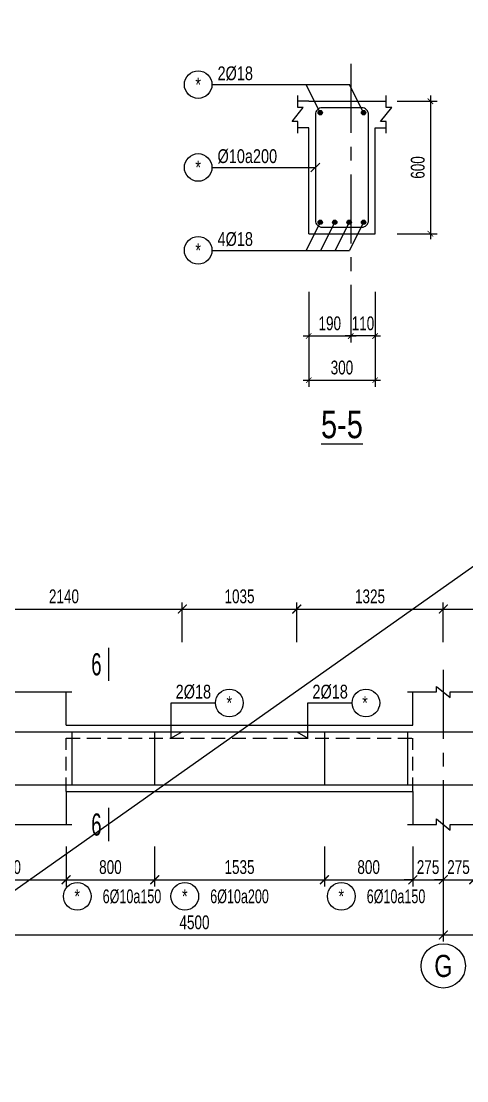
# Model space of a CAD drawing. Header units: millimetres. Extents: x -25284 to 100333, y 0 to 76881.
# Drawn here: x 31184 to 35213, y 61496 to 71086 of the extents above; entities that cross this region are included whole.
import ezdxf
from ezdxf.enums import TextEntityAlignment as Align

# ---------------------------------------------------------------- set-up
doc = ezdxf.new("R2010")
doc.units = ezdxf.units.MM
doc.header["$LTSCALE"] = 500
doc.header["$MEASUREMENT"] = 0
doc.linetypes.add('CENTER', pattern=[2, 1.25, -0.25, 0.25, -0.25])
doc.linetypes.add('HIDDEN', pattern=[0.375, 0.25, -0.125])
for name, color, linetype in [('KCS_AXIS', 5, 'CENTER'), ('KCS_AXIS_SUB', 5, 'CENTER'), ('KCS_BORDER', 3, 'Continuous'), ('KCS_CHI', 1, 'Continuous'), ('KCS_DIM', 1, 'Continuous'), ('KCS_HIDDEN', 8, 'HIDDEN'), ('KCS_SNODE', 6, 'Continuous'), ('KCS_STEEL', 4, 'Continuous'), ('KCS_TEXT', 2, 'Continuous'), ('KCS_TEXT_TK', 2, 'Continuous'), ('KCS_TEXT_TMC', 4, 'Continuous'), ('KCS_TEXT_TMCS', 4, 'Continuous')]:
    doc.layers.add(name, color=color, linetype=linetype)
doc.layers.add('KCS_Plotter', color=11, linetype='Continuous', plot=False)
doc.styles.add('KCS_BIGTEXT', font='arial.ttf', dxfattribs={"width": 0.75})
doc.styles.add('KCS_SMTEXT', font='arial.ttf', dxfattribs={"width": 0.7})
doc.dimstyles.new('KCS_DIM50', dxfattribs={"dimscale": 50, "dimtxt": 2.5, "dimasz": 1.6, "dimexe": 1.2, "dimexo": 0, "dimgap": 1, "dimtad": 1, "dimdec": 0, "dimzin": 0, "dimdsep": 46, "dimtxsty": 'KCS_SMTEXT', "dimblk": 'ARCHTICK', "dimcen": 0, "dimdle": 1, "dimclrd": 256, "dimclre": 256, "dimclrt": 2, "dimadec": 0, "dimazin": 0, "dimtfac": 1, "dimtdec": 0, "dimtix": 1, "dimtmove": 2, "dimatfit": 3, "dimfxl": 1, "dimtolj": 1, "dimtzin": 0, "dimarcsym": 0})
doc.dimstyles.new('KCS_DIM50_25', dxfattribs={"dimtxt": 125, "dimasz": 50, "dimexe": 60, "dimexo": 0, "dimgap": 50, "dimtad": 1, "dimdec": 0, "dimlfac": 0.5, "dimzin": 13, "dimdsep": 46, "dimtxsty": 'KCS_SMTEXT', "dimblk": 'ARCHTICK', "dimblk1": 'ARCHTICK', "dimcen": 0, "dimdle": 50, "dimclrd": 1, "dimclre": 1, "dimclrt": 2, "dimadec": 0, "dimazin": 0, "dimtfac": 1, "dimtdec": 0, "dimtix": 1, "dimtmove": 2, "dimatfit": 3, "dimfxl": 1, "dimtolj": 1, "dimtzin": 13, "dimarcsym": 0})

# ---------------------------------------------------------------- blocks, each defined once
blk = doc.blocks.new('_ArchTick')
at = {"color": 0, "linetype": 'ByBlock', "const_width": 0.15}
blk.add_lwpolyline([(-0.5, -0.5), (0.5, 0.5)], dxfattribs=at)
blk = doc.blocks.new('*D102')
at = {"layer": 'Defpoints', "color": 0, "transparency": 16777216}
for p in [(33783.8, 68636.7), (34163.8, 68636.7), (34163.8, 68236.7)]:
    blk.add_point(p, dxfattribs=at)
at = {"layer": 'KCS_DIM', "color": 1, "lineweight": -2, "transparency": 16777216}
for p, q in [((33783.8, 68636.7), (33783.8, 68176.7)), ((34163.8, 68636.7), (34163.8, 68176.7)), ((33733.8, 68236.7), (34213.8, 68236.7))]:
    blk.add_line(p, q, dxfattribs=at)
at = {"layer": 'KCS_DIM', "color": 1, "lineweight": -2, "transparency": 16777216, "xscale": 50, "yscale": 50, "zscale": 50, "rotation": 180}
blk.add_blockref('_ArchTick', (33783.8, 68236.7), dxfattribs=at)
at = {"layer": 'KCS_DIM', "color": 1, "lineweight": -2, "transparency": 16777216, "xscale": 50, "yscale": 50, "zscale": 50}
blk.add_blockref('_ArchTick', (34163.8, 68236.7), dxfattribs=at)
at = {"layer": 'KCS_DIM', "color": 2, "transparency": 16777216, "insert": (33973.8, 68350.5), "char_height": 125, "attachment_point": 5, "style": 'KCS_SMTEXT'}
blk.add_mtext('\\A1;190', dxfattribs=at)
blk = doc.blocks.new('*D103')
at = {"layer": 'Defpoints', "color": 0, "transparency": 16777216}
for p in [(34163.8, 68636.7), (34383.8, 68636.7), (34163.8, 68236.7)]:
    blk.add_point(p, dxfattribs=at)
at = {"layer": 'KCS_DIM', "color": 1, "lineweight": -2, "transparency": 16777216}
for p, q in [((34163.8, 68636.7), (34163.8, 68176.7)), ((34383.8, 68636.7), (34383.8, 68176.7)), ((34163.8, 68236.7), (34113.8, 68236.7)), ((34383.8, 68236.7), (34163.8, 68236.7)), ((34383.8, 68236.7), (34433.8, 68236.7))]:
    blk.add_line(p, q, dxfattribs=at)
at = {"layer": 'KCS_DIM', "color": 1, "lineweight": -2, "transparency": 16777216, "xscale": 50, "yscale": 50, "zscale": 50}
blk.add_blockref('_ArchTick', (34163.8, 68236.7), dxfattribs=at)
at = {"layer": 'KCS_DIM', "color": 1, "lineweight": -2, "transparency": 16777216, "xscale": 50, "yscale": 50, "zscale": 50, "rotation": 180}
blk.add_blockref('_ArchTick', (34383.8, 68236.7), dxfattribs=at)
at = {"layer": 'KCS_DIM', "color": 2, "transparency": 16777216, "insert": (34273.8, 68350.5), "char_height": 125, "attachment_point": 5, "style": 'KCS_SMTEXT'}
blk.add_mtext('\\A1;110', dxfattribs=at)
blk = doc.blocks.new('*D104')
at = {"layer": 'Defpoints', "color": 0, "transparency": 16777216}
for p in [(33783.8, 68636.7), (34383.8, 68636.7), (34383.8, 67836.7)]:
    blk.add_point(p, dxfattribs=at)
at = {"layer": 'KCS_DIM', "color": 1, "lineweight": -2, "transparency": 16777216}
for p, q in [((33783.8, 68636.7), (33783.8, 67776.7)), ((34383.8, 68636.7), (34383.8, 67776.7)), ((33733.8, 67836.7), (34433.8, 67836.7))]:
    blk.add_line(p, q, dxfattribs=at)
at = {"layer": 'KCS_DIM', "color": 1, "lineweight": -2, "transparency": 16777216, "xscale": 50, "yscale": 50, "zscale": 50, "rotation": 180}
blk.add_blockref('_ArchTick', (33783.8, 67836.7), dxfattribs=at)
at = {"layer": 'KCS_DIM', "color": 1, "lineweight": -2, "transparency": 16777216, "xscale": 50, "yscale": 50, "zscale": 50}
blk.add_blockref('_ArchTick', (34383.8, 67836.7), dxfattribs=at)
at = {"layer": 'KCS_DIM', "color": 2, "transparency": 16777216, "insert": (34083.8, 67950.5), "char_height": 125, "attachment_point": 5, "style": 'KCS_SMTEXT'}
blk.add_mtext('\\A1;300', dxfattribs=at)
blk = doc.blocks.new('*D105')
at = {"layer": 'Defpoints', "color": 0, "transparency": 16777216}
for p in [(34583.8, 70361.7), (34583.8, 69161.7), (34883.8, 69161.7)]:
    blk.add_point(p, dxfattribs=at)
at = {"layer": 'KCS_DIM', "color": 1, "lineweight": -2, "transparency": 16777216}
for p, q in [((34883.8, 70411.7), (34883.8, 69111.7)), ((34583.8, 70361.7), (34943.8, 70361.7)), ((34583.8, 69161.7), (34943.8, 69161.7))]:
    blk.add_line(p, q, dxfattribs=at)
at = {"layer": 'KCS_DIM', "color": 1, "lineweight": -2, "transparency": 16777216, "xscale": 50, "yscale": 50, "zscale": 50}
for p, rotation in [((34883.8, 70361.7), 90), ((34883.8, 69161.7), 270)]:
    blk.add_blockref('_ArchTick', p, dxfattribs=dict(at, rotation=rotation))
at = {"layer": 'KCS_DIM', "color": 2, "transparency": 16777216, "insert": (34769.9, 69761.7), "char_height": 125, "attachment_point": 5, "rotation": 90, "style": 'KCS_SMTEXT'}
blk.add_mtext('\\A1;600', dxfattribs=at)
blk = doc.blocks.new('KCS_SNODE')
at = {"layer": 'KCS_SNODE'}
blk.add_hatch(color=256, dxfattribs=at).paths.add_polyline_path([(-10, 0, 1), (10, 0, 1)])
blk.add_circle((0, 0), 10, dxfattribs=at)
blk = doc.blocks.new('*D193')
at = {"layer": 'Defpoints', "color": 0, "transparency": 16777216}
for p in [(33925.3, 63615.6), (34725.3, 63615.6), (34725.3, 63315.6)]:
    blk.add_point(p, dxfattribs=at)
at = {"layer": 'KCS_DIM', "lineweight": -2, "transparency": 16777216}
for p, q in [((33925.3, 63615.6), (33925.3, 63255.6)), ((34725.3, 63615.6), (34725.3, 63255.6)), ((33875.3, 63315.6), (34775.3, 63315.6))]:
    blk.add_line(p, q, dxfattribs=at)
at = {"layer": 'KCS_DIM', "lineweight": -2, "transparency": 16777216, "xscale": 80, "yscale": 80, "zscale": 80, "rotation": 180}
blk.add_blockref('_ArchTick', (33925.3, 63315.6), dxfattribs=at)
at = {"layer": 'KCS_DIM', "lineweight": -2, "transparency": 16777216, "xscale": 80, "yscale": 80, "zscale": 80}
blk.add_blockref('_ArchTick', (34725.3, 63315.6), dxfattribs=at)
at = {"layer": 'KCS_DIM', "color": 2, "transparency": 16777216, "insert": (34325.3, 63429.4), "char_height": 125, "attachment_point": 5, "style": 'KCS_SMTEXT'}
blk.add_mtext('\\A1;800', dxfattribs=at)
blk = doc.blocks.new('*D194')
at = {"layer": 'Defpoints', "color": 0, "transparency": 16777216}
for p in [(32390.3, 63615.6), (33925.3, 63615.6), (33925.3, 63315.6)]:
    blk.add_point(p, dxfattribs=at)
at = {"layer": 'KCS_DIM', "lineweight": -2, "transparency": 16777216}
for p, q in [((32390.3, 63615.6), (32390.3, 63255.6)), ((33925.3, 63615.6), (33925.3, 63255.6)), ((32340.3, 63315.6), (33975.3, 63315.6))]:
    blk.add_line(p, q, dxfattribs=at)
at = {"layer": 'KCS_DIM', "lineweight": -2, "transparency": 16777216, "xscale": 80, "yscale": 80, "zscale": 80, "rotation": 180}
blk.add_blockref('_ArchTick', (32390.3, 63315.6), dxfattribs=at)
at = {"layer": 'KCS_DIM', "lineweight": -2, "transparency": 16777216, "xscale": 80, "yscale": 80, "zscale": 80}
blk.add_blockref('_ArchTick', (33925.3, 63315.6), dxfattribs=at)
at = {"layer": 'KCS_DIM', "color": 2, "transparency": 16777216, "insert": (33157.8, 63429.5), "char_height": 125, "attachment_point": 5, "style": 'KCS_SMTEXT'}
blk.add_mtext('\\A1;1535', dxfattribs=at)
blk = doc.blocks.new('*D195')
at = {"layer": 'Defpoints', "color": 0, "transparency": 16777216}
for p in [(31590.3, 63615.6), (32390.3, 63615.6), (32390.3, 63315.6)]:
    blk.add_point(p, dxfattribs=at)
at = {"layer": 'KCS_DIM', "lineweight": -2, "transparency": 16777216}
for p, q in [((31590.3, 63615.6), (31590.3, 63255.6)), ((32390.3, 63615.6), (32390.3, 63255.6)), ((31540.3, 63315.6), (32440.3, 63315.6))]:
    blk.add_line(p, q, dxfattribs=at)
at = {"layer": 'KCS_DIM', "lineweight": -2, "transparency": 16777216, "xscale": 80, "yscale": 80, "zscale": 80, "rotation": 180}
blk.add_blockref('_ArchTick', (31590.3, 63315.6), dxfattribs=at)
at = {"layer": 'KCS_DIM', "lineweight": -2, "transparency": 16777216, "xscale": 80, "yscale": 80, "zscale": 80}
blk.add_blockref('_ArchTick', (32390.3, 63315.6), dxfattribs=at)
at = {"layer": 'KCS_DIM', "color": 2, "transparency": 16777216, "insert": (31990.3, 63429.4), "char_height": 125, "attachment_point": 5, "style": 'KCS_SMTEXT'}
blk.add_mtext('\\A1;800', dxfattribs=at)
blk = doc.blocks.new('*D213')
at = {"layer": 'Defpoints', "color": 0, "transparency": 16777216}
for p in [(36625.3, 65765.6), (35000.3, 65465.6), (36625.3, 65465.6)]:
    blk.add_point(p, dxfattribs=at)
at = {"layer": 'KCS_DIM', "lineweight": -2, "transparency": 16777216}
for p, q in [((35000.3, 65465.6), (35000.3, 65825.6)), ((36625.3, 65465.6), (36625.3, 65825.6)), ((34950.3, 65765.6), (36675.3, 65765.6))]:
    blk.add_line(p, q, dxfattribs=at)
at = {"layer": 'KCS_DIM', "lineweight": -2, "transparency": 16777216, "xscale": 80, "yscale": 80, "zscale": 80, "rotation": 180}
blk.add_blockref('_ArchTick', (35000.3, 65765.6), dxfattribs=at)
at = {"layer": 'KCS_DIM', "lineweight": -2, "transparency": 16777216, "xscale": 80, "yscale": 80, "zscale": 80}
blk.add_blockref('_ArchTick', (36625.3, 65765.6), dxfattribs=at)
at = {"layer": 'KCS_DIM', "color": 2, "transparency": 16777216, "insert": (35812.8, 65879.4), "char_height": 125, "attachment_point": 5, "style": 'KCS_SMTEXT'}
blk.add_mtext('\\A1;1625', dxfattribs=at)
blk = doc.blocks.new('*D214')
at = {"layer": 'Defpoints', "color": 0, "transparency": 16777216}
for p in [(35000.3, 65765.6), (33675.3, 65465.6), (35000.3, 65465.6)]:
    blk.add_point(p, dxfattribs=at)
at = {"layer": 'KCS_DIM', "lineweight": -2, "transparency": 16777216}
for p, q in [((33675.3, 65465.6), (33675.3, 65825.6)), ((35000.3, 65465.6), (35000.3, 65825.6)), ((33625.3, 65765.6), (35050.3, 65765.6))]:
    blk.add_line(p, q, dxfattribs=at)
at = {"layer": 'KCS_DIM', "lineweight": -2, "transparency": 16777216, "xscale": 80, "yscale": 80, "zscale": 80, "rotation": 180}
blk.add_blockref('_ArchTick', (33675.3, 65765.6), dxfattribs=at)
at = {"layer": 'KCS_DIM', "lineweight": -2, "transparency": 16777216, "xscale": 80, "yscale": 80, "zscale": 80}
blk.add_blockref('_ArchTick', (35000.3, 65765.6), dxfattribs=at)
at = {"layer": 'KCS_DIM', "color": 2, "transparency": 16777216, "insert": (34337.8, 65879.5), "char_height": 125, "attachment_point": 5, "style": 'KCS_SMTEXT'}
blk.add_mtext('\\A1;1325', dxfattribs=at)
blk = doc.blocks.new('*D215')
at = {"layer": 'Defpoints', "color": 0, "transparency": 16777216}
for p in [(33675.3, 65765.6), (32640.3, 65465.6), (33675.3, 65465.6)]:
    blk.add_point(p, dxfattribs=at)
at = {"layer": 'KCS_DIM', "lineweight": -2, "transparency": 16777216}
for p, q in [((32640.3, 65465.6), (32640.3, 65825.6)), ((33675.3, 65465.6), (33675.3, 65825.6)), ((32590.3, 65765.6), (33725.3, 65765.6))]:
    blk.add_line(p, q, dxfattribs=at)
at = {"layer": 'KCS_DIM', "lineweight": -2, "transparency": 16777216, "xscale": 80, "yscale": 80, "zscale": 80, "rotation": 180}
blk.add_blockref('_ArchTick', (32640.3, 65765.6), dxfattribs=at)
at = {"layer": 'KCS_DIM', "lineweight": -2, "transparency": 16777216, "xscale": 80, "yscale": 80, "zscale": 80}
blk.add_blockref('_ArchTick', (33675.3, 65765.6), dxfattribs=at)
at = {"layer": 'KCS_DIM', "color": 2, "transparency": 16777216, "insert": (33157.8, 65879.5), "char_height": 125, "attachment_point": 5, "style": 'KCS_SMTEXT'}
blk.add_mtext('\\A1;1035', dxfattribs=at)
blk = doc.blocks.new('*D216')
at = {"layer": 'Defpoints', "color": 0, "transparency": 16777216}
for p in [(32640.3, 65765.6), (30500.3, 65465.6), (32640.3, 65465.6)]:
    blk.add_point(p, dxfattribs=at)
at = {"layer": 'KCS_DIM', "lineweight": -2, "transparency": 16777216}
for p, q in [((30500.3, 65465.6), (30500.3, 65825.6)), ((32640.3, 65465.6), (32640.3, 65825.6)), ((30450.3, 65765.6), (32690.3, 65765.6))]:
    blk.add_line(p, q, dxfattribs=at)
at = {"layer": 'KCS_DIM', "lineweight": -2, "transparency": 16777216, "xscale": 80, "yscale": 80, "zscale": 80, "rotation": 180}
blk.add_blockref('_ArchTick', (30500.3, 65765.6), dxfattribs=at)
at = {"layer": 'KCS_DIM', "lineweight": -2, "transparency": 16777216, "xscale": 80, "yscale": 80, "zscale": 80}
blk.add_blockref('_ArchTick', (32640.3, 65765.6), dxfattribs=at)
at = {"layer": 'KCS_DIM', "color": 2, "transparency": 16777216, "insert": (31570.3, 65879.4), "char_height": 125, "attachment_point": 5, "style": 'KCS_SMTEXT'}
blk.add_mtext('\\A1;2140', dxfattribs=at)
blk = doc.blocks.new('*D240')
at = {"layer": 'Defpoints', "color": 0, "transparency": 16777216}
for p in [(35000.3, 63615.6), (35275.3, 63615.6), (35275.3, 63315.6)]:
    blk.add_point(p, dxfattribs=at)
at = {"layer": 'KCS_DIM', "lineweight": -2, "transparency": 16777216}
for p, q in [((35000.3, 63615.6), (35000.3, 63255.6)), ((35275.3, 63615.6), (35275.3, 63255.6)), ((35000.3, 63315.6), (34920.3, 63315.6)), ((35000.3, 63315.6), (35275.3, 63315.6)), ((35275.3, 63315.6), (35355.3, 63315.6))]:
    blk.add_line(p, q, dxfattribs=at)
at = {"layer": 'KCS_DIM', "lineweight": -2, "transparency": 16777216, "xscale": 80, "yscale": 80, "zscale": 80}
blk.add_blockref('_ArchTick', (35000.3, 63315.6), dxfattribs=at)
at = {"layer": 'KCS_DIM', "lineweight": -2, "transparency": 16777216, "xscale": 80, "yscale": 80, "zscale": 80, "rotation": 180}
blk.add_blockref('_ArchTick', (35275.3, 63315.6), dxfattribs=at)
at = {"layer": 'KCS_DIM', "color": 2, "transparency": 16777216, "insert": (35137.8, 63429.4), "char_height": 125, "attachment_point": 5, "style": 'KCS_SMTEXT'}
blk.add_mtext('\\A1;275', dxfattribs=at)
blk = doc.blocks.new('*D241')
at = {"layer": 'Defpoints', "color": 0, "transparency": 16777216}
for p in [(34725.3, 63615.6), (35000.3, 63615.6), (35000.3, 63315.6)]:
    blk.add_point(p, dxfattribs=at)
at = {"layer": 'KCS_DIM', "lineweight": -2, "transparency": 16777216}
for p, q in [((34725.3, 63615.6), (34725.3, 63255.6)), ((35000.3, 63615.6), (35000.3, 63255.6)), ((34725.3, 63315.6), (34645.3, 63315.6)), ((34725.3, 63315.6), (35000.3, 63315.6)), ((35000.3, 63315.6), (35080.3, 63315.6))]:
    blk.add_line(p, q, dxfattribs=at)
at = {"layer": 'KCS_DIM', "lineweight": -2, "transparency": 16777216, "xscale": 80, "yscale": 80, "zscale": 80}
blk.add_blockref('_ArchTick', (34725.3, 63315.6), dxfattribs=at)
at = {"layer": 'KCS_DIM', "lineweight": -2, "transparency": 16777216, "xscale": 80, "yscale": 80, "zscale": 80, "rotation": 180}
blk.add_blockref('_ArchTick', (35000.3, 63315.6), dxfattribs=at)
at = {"layer": 'KCS_DIM', "color": 2, "transparency": 16777216, "insert": (34862.8, 63429.4), "char_height": 125, "attachment_point": 5, "style": 'KCS_SMTEXT'}
blk.add_mtext('\\A1;275', dxfattribs=at)
blk = doc.blocks.new('*D242')
at = {"layer": 'Defpoints', "color": 0, "transparency": 16777216}
for p in [(30500.3, 63615.6), (31590.3, 63615.6), (31590.3, 63315.6)]:
    blk.add_point(p, dxfattribs=at)
at = {"layer": 'KCS_DIM', "lineweight": -2, "transparency": 16777216}
for p, q in [((30500.3, 63615.6), (30500.3, 63255.6)), ((31590.3, 63615.6), (31590.3, 63255.6)), ((30450.3, 63315.6), (31640.3, 63315.6))]:
    blk.add_line(p, q, dxfattribs=at)
at = {"layer": 'KCS_DIM', "lineweight": -2, "transparency": 16777216, "xscale": 80, "yscale": 80, "zscale": 80, "rotation": 180}
blk.add_blockref('_ArchTick', (30500.3, 63315.6), dxfattribs=at)
at = {"layer": 'KCS_DIM', "lineweight": -2, "transparency": 16777216, "xscale": 80, "yscale": 80, "zscale": 80}
blk.add_blockref('_ArchTick', (31590.3, 63315.6), dxfattribs=at)
at = {"layer": 'KCS_DIM', "color": 2, "transparency": 16777216, "insert": (31045.3, 63429.4), "char_height": 125, "attachment_point": 5, "style": 'KCS_SMTEXT'}
blk.add_mtext('\\A1;1090', dxfattribs=at)
blk = doc.blocks.new('*D254')
at = {"layer": 'Defpoints', "color": 0, "transparency": 16777216}
for p in [(35000.3, 63615.6), (39500.3, 63615.6), (39500.3, 62815.6)]:
    blk.add_point(p, dxfattribs=at)
at = {"layer": 'KCS_DIM', "lineweight": -2, "transparency": 16777216}
for p, q in [((35000.3, 63615.6), (35000.3, 62755.6)), ((39500.3, 63615.6), (39500.3, 62755.6)), ((34950.3, 62815.6), (39550.3, 62815.6))]:
    blk.add_line(p, q, dxfattribs=at)
at = {"layer": 'KCS_DIM', "lineweight": -2, "transparency": 16777216, "xscale": 80, "yscale": 80, "zscale": 80, "rotation": 180}
blk.add_blockref('_ArchTick', (35000.3, 62815.6), dxfattribs=at)
at = {"layer": 'KCS_DIM', "lineweight": -2, "transparency": 16777216, "xscale": 80, "yscale": 80, "zscale": 80}
blk.add_blockref('_ArchTick', (39500.3, 62815.6), dxfattribs=at)
at = {"layer": 'KCS_DIM', "color": 2, "transparency": 16777216, "insert": (37250.3, 62929.4), "char_height": 125, "attachment_point": 5, "style": 'KCS_SMTEXT'}
blk.add_mtext('\\A1;4500', dxfattribs=at)
blk = doc.blocks.new('*D255')
at = {"layer": 'Defpoints', "color": 0, "transparency": 16777216}
for p in [(30500.3, 63615.6), (35000.3, 63615.6), (35000.3, 62815.6)]:
    blk.add_point(p, dxfattribs=at)
at = {"layer": 'KCS_DIM', "lineweight": -2, "transparency": 16777216}
for p, q in [((30500.3, 63615.6), (30500.3, 62755.6)), ((35000.3, 63615.6), (35000.3, 62755.6)), ((30450.3, 62815.6), (35050.3, 62815.6))]:
    blk.add_line(p, q, dxfattribs=at)
at = {"layer": 'KCS_DIM', "lineweight": -2, "transparency": 16777216, "xscale": 80, "yscale": 80, "zscale": 80, "rotation": 180}
blk.add_blockref('_ArchTick', (30500.3, 62815.6), dxfattribs=at)
at = {"layer": 'KCS_DIM', "lineweight": -2, "transparency": 16777216, "xscale": 80, "yscale": 80, "zscale": 80}
blk.add_blockref('_ArchTick', (35000.3, 62815.6), dxfattribs=at)
at = {"layer": 'KCS_DIM', "color": 2, "transparency": 16777216, "insert": (32750.3, 62929.4), "char_height": 125, "attachment_point": 5, "style": 'KCS_SMTEXT'}
blk.add_mtext('\\A1;4500', dxfattribs=at)

msp = doc.modelspace()

# ---------------------------------------------------------------- linework, layer by layer
at = {"layer": 'KCS_AXIS'}
msp.add_line((35000.3, 65215.6), (35000.3, 63615.6), dxfattribs=at)
at = {"layer": 'KCS_AXIS_SUB'}
msp.add_line((34163.8, 70699.2), (34163.8, 68636.7), dxfattribs=at)
at = {"layer": 'KCS_BORDER'}
for p, q in [((33783.8, 70361.7), (33683.8, 70361.7)), ((33783.8, 70361.7), (34383.8, 70361.7)), ((34383.8, 70361.7), (34483.8, 70361.7)), ((33783.8, 70121.7), (33683.8, 70121.7)), ((33783.8, 69161.7), (33783.8, 70121.7)), ((34383.8, 69161.7), (34383.8, 70121.7)), ((34383.8, 70121.7), (34483.8, 70121.7)), ((33783.8, 69161.7), (34383.8, 69161.7)), ((31590.3, 64715.6), (31590.3, 65015.6)), ((34725.3, 64715.6), (34725.3, 65015.6)), ((31590.3, 64715.6), (34725.3, 64715.6)), ((31590.3, 64115.6), (31590.3, 63815.6)), ((31590.3, 64115.6), (34725.3, 64115.6)), ((34725.3, 64115.6), (34725.3, 63815.6))]:
    msp.add_line(p, q, dxfattribs=at)
at = {"layer": 'KCS_BORDER', "color": 1}
for points in [[(33683.8, 70071.7), (33683.8, 70179.2), (33633.8, 70179.2), (33733.8, 70304.2), (33683.8, 70304.2), (33683.8, 70411.7)], [(34483.8, 70071.7), (34483.8, 70179.2), (34433.8, 70179.2), (34533.8, 70304.2), (34483.8, 70304.2), (34483.8, 70411.7)], [(30340.3, 65015.6), (30927.8, 65015.6), (30927.8, 65065.6), (31052.8, 64965.6), (31052.8, 65015.6), (31640.3, 65015.6)], [(34675.3, 65015.6), (34937.8, 65015.6), (34937.8, 65065.6), (35062.8, 64965.6), (35062.8, 65015.6), (35325.3, 65015.6)], [(30340.3, 63815.6), (30927.8, 63815.6), (30927.8, 63865.6), (31052.8, 63765.6), (31052.8, 63815.6), (31640.3, 63815.6)], [(34675.3, 63815.6), (34937.8, 63815.6), (34937.8, 63865.6), (35062.8, 63765.6), (35062.8, 63815.6), (35325.3, 63815.6)]]:
    msp.add_lwpolyline(points, dxfattribs=at)
at = {"layer": 'KCS_CHI'}
for p, q in [((32908.8, 70511.7), (34152.8, 70511.7)), ((33887.8, 70257.7), (33760.8, 70511.7)), ((34279.8, 70257.7), (34152.8, 70511.7)), ((32908.8, 69761.7), (33843.8, 69761.7)), ((33887.8, 69265.7), (33760.8, 69011.7)), ((34018.4, 69265.7), (33891.4, 69011.7)), ((34149.1, 69265.7), (34022.1, 69011.7)), ((34279.8, 69265.7), (34152.8, 69011.7)), ((32908.8, 69011.7), (34152.8, 69011.7)), ((32540.3, 64595.6), (32540.3, 64915.6)), ((32540.3, 64915.6), (32940.3, 64915.6)), ((33775.3, 64595.6), (33775.3, 64915.6)), ((33775.3, 64915.6), (34175.3, 64915.6))]:
    msp.add_line(p, q, dxfattribs=at)
at = {"layer": 'KCS_CHI', "color": 3}
msp.add_line((33803.8, 69721.7), (33883.8, 69801.7), dxfattribs=at)
at = {"layer": 'KCS_CHI'}
msp.add_circle((35000.3, 62535.6), 200, dxfattribs=at)
at = {"layer": 'KCS_HIDDEN'}
for p, q in [((31590.3, 64115.6), (31590.3, 64595.6)), ((31590.3, 64595.6), (34725.3, 64595.6)), ((34725.3, 64115.6), (34725.3, 64595.6))]:
    msp.add_line(p, q, dxfattribs=at)
at = {"layer": 'KCS_Plotter'}
msp.add_line((0, 41241.1), (50460, 76881.1), dxfattribs=at)
at = {"layer": 'KCS_STEEL'}
for p, q in [((3490.3, 64655.6), (40000.3, 64655.6)), ((29090.3, 64655.6), (32640.3, 64655.6)), ((31640.3, 64655.6), (31640.3, 64175.6)), ((32390.3, 64655.6), (32390.3, 64175.6)), ((32640.3, 64655.6), (32540.3, 64595.6)), ((33675.3, 64655.6), (33775.3, 64595.6)), ((33675.3, 64655.6), (36625.3, 64655.6)), ((33925.3, 64655.6), (33925.3, 64175.6)), ((34675.3, 64655.6), (34675.3, 64175.6)), ((3490.3, 64175.6), (40000.3, 64175.6))]:
    msp.add_line(p, q, dxfattribs=at)
msp.add_lwpolyline([(33843.8, 70241.7), (33843.8, 69281.7, 0.414214), (33903.8, 69221.7), (34263.8, 69221.7, 0.414214), (34323.8, 69281.7), (34323.8, 70241.7, 0.414214), (34263.8, 70301.7), (33903.8, 70301.7, 0.414214), (33843.8, 70241.7)], format="xyb", dxfattribs=at)
at = {"layer": 'KCS_TEXT_TK', "color": 1}
for centre in [(32783.8, 70511.7), (32783.8, 69761.7), (32783.8, 69011.7), (33065.3, 64915.6), (34300.3, 64915.6), (31690.2, 63165.6), (32662.8, 63165.6), (34077.9, 63165.6)]:
    msp.add_circle(centre, 125, dxfattribs=at)
at = {"layer": 'KCS_TEXT_TMC'}
for p, q in [((31976.9, 65115.6), (31976.9, 65415.6)), ((31976.9, 63665.6), (31976.9, 63965.6))]:
    msp.add_line(p, q, dxfattribs=at)

# ---------------------------------------------------------------- block references
at = {"layer": 'KCS_STEEL', "xscale": 2, "yscale": 2, "zscale": 2}
for p in [(33887.8, 70257.7), (34279.8, 70257.7), (33887.8, 69265.7), (34018.4, 69265.7), (34149.1, 69265.7), (34279.8, 69265.7)]:
    msp.add_blockref('KCS_SNODE', p, dxfattribs=at)

# ---------------------------------------------------------------- texts
at = {"layer": 'KCS_TEXT', "style": 'KCS_SMTEXT', "width": 0.75}
for s, p in [('2%%c18', (32958.8, 70551.7)), ('%%C10a200', (32958.8, 69801.7)), ('4%%c18', (32958.8, 69051.7))]:
    msp.add_text(s, height=125, dxfattribs=at).set_placement(p)
at = {"layer": 'KCS_TEXT', "style": 'KCS_SMTEXT'}
for s, width, p in [('2%%c18', 0.75, (32740.3, 64955.6)), ('2%%c18', 0.75, (33977.2, 64955.6)), ('6%%C10a150', 0.65, (32185.2, 63103.1)), ('6%%C10a200', 0.65, (33157.8, 63103.1)), ('6%%C10a150', 0.65, (34572.9, 63103.1))]:
    msp.add_text(s, height=125, dxfattribs=dict(at, width=width)).set_placement(p, align=Align.CENTER)
at = {"layer": 'KCS_TEXT', "color": 4, "style": 'KCS_BIGTEXT', "width": 0.75}
msp.add_text('G', height=200, dxfattribs=at).set_placement((35000.3, 62535.6), align=Align.MIDDLE_CENTER)
at = {"layer": 'KCS_TEXT_TK', "style": 'KCS_SMTEXT', "width": 0.75}
for p in [(32783.8, 70511.7), (32783.8, 69761.7), (32783.8, 69011.7), (33065.3, 64915.6), (34292.3, 64915.6), (31690.2, 63165.6), (32662.8, 63165.6), (34077.9, 63165.6)]:
    msp.add_text('*', height=125, dxfattribs=at).set_placement(p, align=Align.MIDDLE_CENTER)
at = {"layer": 'KCS_TEXT_TMC', "style": 'KCS_BIGTEXT', "width": 0.6}
for p in [(31910.3, 65165.6), (31910.3, 63715.6)]:
    msp.add_text('6', height=200, dxfattribs=at).set_placement(p, align=Align.RIGHT)
at = {"layer": 'KCS_TEXT_TMCS', "color": 4, "style": 'KCS_SMTEXT', "width": 0.75}
msp.add_text('%%u5-5', height=250, dxfattribs=at).set_placement((34083.8, 67311.7), align=Align.CENTER)

# ---------------------------------------------------------------- dimensions: what is measured, and where the dimension line sits
at = {"layer": 'KCS_DIM'}
dim = msp.add_linear_dim(base=(34883.8, 69161.7), p1=(34583.8, 70361.7), p2=(34583.8, 69161.7), angle=90, dimstyle='KCS_DIM50_25', dxfattribs=at)
dim.commit()
dim.dimension.update_dxf_attribs({"geometry": '*D105', "text_midpoint": (34769.9, 69761.7)})
for base, p1, p2, dimstyle, picture, middle in [((34163.8, 68236.7), (33783.8, 68636.7), (34163.8, 68636.7), 'KCS_DIM50_25', '*D102', (33973.8, 68350.5)), ((34383.8, 67836.7), (33783.8, 68636.7), (34383.8, 68636.7), 'KCS_DIM50_25', '*D104', (34083.8, 67950.5)), ((34163.8, 68236.7), (34383.8, 68636.7), (34163.8, 68636.7), 'KCS_DIM50_25', '*D103', (34273.8, 68350.5)), ((32640.3, 65765.6), (30500.3, 65465.6), (32640.3, 65465.6), 'KCS_DIM50', '*D216', (31570.3, 65879.4)), ((33675.3, 65765.6), (32640.3, 65465.6), (33675.3, 65465.6), 'KCS_DIM50', '*D215', (33157.8, 65879.5)), ((35000.3, 65765.6), (33675.3, 65465.6), (35000.3, 65465.6), 'KCS_DIM50', '*D214', (34337.8, 65879.5)), ((36625.3, 65765.6), (35000.3, 65465.6), (36625.3, 65465.6), 'KCS_DIM50', '*D213', (35812.8, 65879.4)), ((31590.3, 63315.6), (30500.3, 63615.6), (31590.3, 63615.6), 'KCS_DIM50', '*D242', (31045.3, 63429.4)), ((35000.3, 62815.6), (30500.3, 63615.6), (35000.3, 63615.6), 'KCS_DIM50', '*D255', (32750.3, 62929.4)), ((32390.3, 63315.6), (31590.3, 63615.6), (32390.3, 63615.6), 'KCS_DIM50', '*D195', (31990.3, 63429.4)), ((33925.3, 63315.6), (32390.3, 63615.6), (33925.3, 63615.6), 'KCS_DIM50', '*D194', (33157.8, 63429.5)), ((34725.3, 63315.6), (33925.3, 63615.6), (34725.3, 63615.6), 'KCS_DIM50', '*D193', (34325.3, 63429.4)), ((35000.3, 63315.6), (34725.3, 63615.6), (35000.3, 63615.6), 'KCS_DIM50', '*D241', (34862.8, 63429.4)), ((35275.3, 63315.6), (35000.3, 63615.6), (35275.3, 63615.6), 'KCS_DIM50', '*D240', (35137.8, 63429.4)), ((39500.3, 62815.6), (35000.3, 63615.6), (39500.3, 63615.6), 'KCS_DIM50', '*D254', (37250.3, 62929.4))]:
    dim = msp.add_linear_dim(base=base, p1=p1, p2=p2, dimstyle=dimstyle, dxfattribs=at)
    dim.commit()
    dim.dimension.update_dxf_attribs({"geometry": picture, "text_midpoint": middle})

doc.saveas('drawing.dxf')
